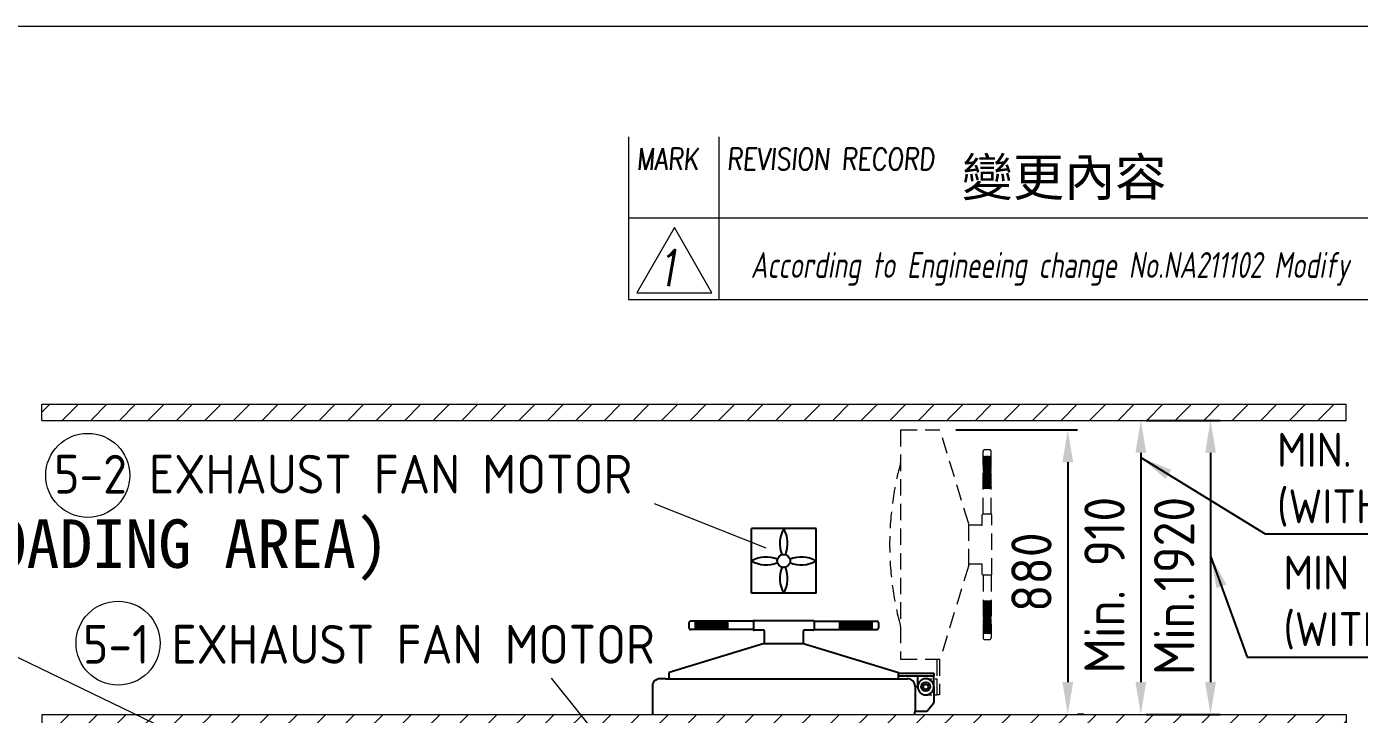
# Model space of a CAD drawing. Header units: millimetres. Extents: x 0 to 16408, y 0 to 11536.
# Drawn here: x 9972 to 14100, y 9407 to 11536 of the extents above; entities that cross this region are included whole.
import ezdxf

# ---------------------------------------------------------------- set-up
doc = ezdxf.new("R2010")
doc.units = ezdxf.units.MM
doc.header["$MEASUREMENT"] = 0
doc.linetypes.add('HIDDEN', pattern=[9.525, 6.35, -3.175])
doc.layers.get('0').update_dxf_attribs({"lineweight": 25})
for name, color, linetype, lineweight in [('D', 3, 'Continuous', 13), ('F', 7, 'Continuous', 15), ('H', 2, 'HIDDEN', 15), ('S', 4, 'Continuous', 15), ('T', 4, 'Continuous', 15)]:
    doc.layers.add(name, color=color, linetype=linetype, lineweight=lineweight)
doc.styles.get("Standard").update_dxf_attribs({"font": 'KAIU.TTF'})
doc.styles.add('STU25', font='isocp2.shx')
doc.styles.add('Text', font='romans.shx', dxfattribs={"width": 0.8, "oblique": 10})
doc.dimstyles.new('STU25', dxfattribs={"dimscale": 50, "dimtxt": 2.5, "dimasz": 2, "dimexe": 0.6, "dimexo": 1, "dimgap": 1, "dimtad": 1, "dimdsep": 46, "dimtxsty": 'STU25', "dimcen": 2, "dimazin": 2, "dimtfac": 1, "dimtmove": 0, "dimatfit": 3, "dimfxl": 0, "dimtolj": 1, "dimtzin": 0, "dimarcsym": 0})
doc.dimstyles.new('STU25$7', dxfattribs={"dimscale": 50, "dimtxt": 2.5, "dimasz": 2, "dimexe": 1.25, "dimexo": 0.625, "dimgap": 1, "dimtad": 0, "dimdec": 4, "dimdsep": 46, "dimtxsty": 'STU25', "dimcen": 2.5, "dimazin": 2, "dimtfac": 1, "dimtdec": 4, "dimtmove": 0, "dimatfit": 3, "dimfxl": 0, "dimtolj": 1, "dimtzin": 0, "dimarcsym": 0})

# ---------------------------------------------------------------- blocks, each defined once
blk = doc.blocks.new('*D9')
at = {"layer": 'D', "color": 0, "lineweight": -2}
for p, q in [((13439.4, 10317), (13668.7, 10317)), ((13638.7, 10217), (13638.7, 9507)), ((13439.4, 9407), (13668.7, 9407))]:
    blk.add_line(p, q, dxfattribs=at)
at = {"layer": 'D', "color": 0}
for points in [[(13655.4, 10217), (13622.1, 10217), (13638.7, 10317)], [(13622.1, 9507), (13655.4, 9507), (13638.7, 9407)]]:
    blk.add_solid(points, dxfattribs=at)
at = {"layer": 'Defpoints', "color": 0}
for p in [(13389.4, 10317), (13389.4, 9407), (13638.7, 9407)]:
    blk.add_point(p, dxfattribs=at)
at = {"layer": 'D', "color": 0, "insert": (13526.2, 9804.3), "char_height": 125, "attachment_point": 5, "rotation": 90, "style": 'STU25'}
blk.add_mtext('\\A1;{\\Fisocp2.shx;Min.1920}', dxfattribs=at)
blk = doc.blocks.new('*D10')
at = {"layer": 'D', "color": 0, "lineweight": -2}
for p, q in [((13439.4, 10317), (13452.9, 10317)), ((13422.9, 10217), (13422.9, 9507)), ((13439.4, 9407), (13452.9, 9407))]:
    blk.add_line(p, q, dxfattribs=at)
at = {"layer": 'D', "color": 0}
for points in [[(13439.6, 10217), (13406.3, 10217), (13422.9, 10317)], [(13406.3, 9507), (13439.6, 9507), (13422.9, 9407)]]:
    blk.add_solid(points, dxfattribs=at)
at = {"layer": 'Defpoints', "color": 0}
for p in [(13389.4, 10317), (13389.4, 9407), (13422.9, 9407)]:
    blk.add_point(p, dxfattribs=at)
at = {"layer": 'D', "color": 0, "insert": (13310.4, 9807), "char_height": 125, "attachment_point": 5, "rotation": 90, "style": 'STU25'}
blk.add_mtext('\\A1;{\\Fisocp2.shx;Min. 910}', dxfattribs=at)
blk = doc.blocks.new('*D17')
at = {"layer": 'D', "color": 0, "lineweight": -2}
for p, q in [((12849.8, 10287.3), (13226.7, 10287.3)), ((13196.7, 10187.3), (13196.7, 9507)), ((13246.7, 9407), (13226.7, 9407))]:
    blk.add_line(p, q, dxfattribs=at)
at = {"layer": 'D', "color": 0}
for points in [[(13213.4, 10187.3), (13180, 10187.3), (13196.7, 10287.3)], [(13180, 9507), (13213.4, 9507), (13196.7, 9407)]]:
    blk.add_solid(points, dxfattribs=at)
at = {"layer": 'Defpoints', "color": 0}
for p in [(12799.8, 10287.3), (13196.7, 9407), (13196.7, 9407)]:
    blk.add_point(p, dxfattribs=at)
at = {"layer": 'D', "color": 0, "insert": (13084.2, 9847.2), "char_height": 125, "attachment_point": 5, "rotation": 90, "style": 'STU25'}
blk.add_mtext('\\A1;880', dxfattribs=at)

msp = doc.modelspace()

# ---------------------------------------------------------------- hatches: boundary and pattern name
at = {"layer": 'H', "ltscale": 5}
h = msp.add_hatch(dxfattribs=at)
h.set_pattern_fill('ANSI31', color=256, scale=500, style=0)
h.set_pattern_definition([(45, (5319.3, 19784.58), (-44.19417, 44.19417), [])])
edge = h.paths.add_edge_path()
edge.add_line((10019.331, 10317.013), (14059.331, 10317.013))
edge.add_line((14059.331, 10317.013), (14059.331, 10367.013))
edge.add_line((10019.331, 10367.013), (14059.331, 10367.013))
edge.add_line((10019.331, 10317.013), (10019.331, 10367.013))
h = msp.add_hatch(dxfattribs=at)
h.set_pattern_fill('ANSI31', color=256, scale=500, style=0)
h.set_pattern_definition([(45, (-15263.21, -4557.44), (-44.19417, 44.19417), [])])
h.paths.add_polyline_path([(14059.331, 7857.013), (14059.331, 9407.013), (10019.331, 9407.013), (10019.331, 7857.013), (10069.331, 7857.013), (10069.331, 7907.013), (10069.331, 8457.013), (10069.331, 9357.013), (14009.331, 9357.013), (14009.331, 9281.057, -0.41421356), (14020.091, 9270.296, -0.41421356), (14009.331, 9259.535), (14009.331, 7907.013), (14009.331, 7857.013)])

# ---------------------------------------------------------------- linework, layer by layer
at = {"linetype": 'Continuous'}
for p, q in [((12416.831, 9982.013), (12216.831, 9982.013)), ((12216.831, 9782.013), (12216.831, 9982.013)), ((12416.831, 9782.013), (12416.831, 9982.013)), ((12416.831, 9782.013), (12216.831, 9782.013))]:
    msp.add_line(p, q, dxfattribs=at)
for p, q in [((12022.724, 9689.013), (12022.724, 9675.613)), ((12222.724, 9695.013), (12028.724, 9695.013)), ((12222.724, 9669.613), (12028.724, 9669.613)), ((12066.538, 9695.013), (12042.724, 9671.2)), ((12064.538, 9695.013), (12042.724, 9673.2)), ((12062.538, 9695.013), (12042.724, 9675.2)), ((12060.538, 9695.013), (12042.724, 9677.2)), ((12042.724, 9695.013), (12042.724, 9669.613)), ((12052.538, 9695.013), (12042.724, 9685.2)), ((12050.538, 9695.013), (12042.724, 9687.2)), ((12048.538, 9695.013), (12042.724, 9689.2)), ((12058.538, 9695.013), (12042.724, 9679.2)), ((12056.538, 9695.013), (12042.724, 9681.2)), ((12054.538, 9695.013), (12042.724, 9683.2)), ((12044.538, 9695.013), (12042.724, 9693.2)), ((12046.538, 9695.013), (12042.724, 9691.2)), ((12042.724, 9694.59), (12067.702, 9669.613)), ((12042.724, 9692.59), (12065.702, 9669.613)), ((12042.724, 9690.59), (12063.702, 9669.613)), ((12042.724, 9688.59), (12061.702, 9669.613)), ((12042.724, 9686.59), (12059.702, 9669.613)), ((12042.724, 9684.59), (12057.702, 9669.613)), ((12042.724, 9682.59), (12055.702, 9669.613)), ((12042.724, 9680.59), (12053.702, 9669.613)), ((12042.724, 9678.59), (12051.702, 9669.613)), ((12042.724, 9676.59), (12049.702, 9669.613)), ((12042.724, 9674.59), (12047.702, 9669.613)), ((12042.724, 9672.59), (12045.702, 9669.613)), ((12042.724, 9670.59), (12043.702, 9669.613)), ((12068.538, 9695.013), (12043.138, 9669.613)), ((12044.302, 9695.013), (12069.702, 9669.613)), ((12070.538, 9695.013), (12045.138, 9669.613)), ((12046.302, 9695.013), (12071.702, 9669.613)), ((12072.538, 9695.013), (12047.138, 9669.613)), ((12048.302, 9695.013), (12073.702, 9669.613)), ((12074.538, 9695.013), (12049.138, 9669.613)), ((12050.302, 9695.013), (12075.702, 9669.613)), ((12076.538, 9695.013), (12051.138, 9669.613)), ((12052.302, 9695.013), (12077.702, 9669.613)), ((12078.538, 9695.013), (12053.138, 9669.613)), ((12054.302, 9695.013), (12079.702, 9669.613)), ((12080.538, 9695.013), (12055.138, 9669.613)), ((12056.302, 9695.013), (12081.702, 9669.613)), ((12082.538, 9695.013), (12057.138, 9669.613)), ((12058.302, 9695.013), (12083.702, 9669.613)), ((12084.538, 9695.013), (12059.138, 9669.613)), ((12060.302, 9695.013), (12085.702, 9669.613)), ((12086.538, 9695.013), (12061.138, 9669.613)), ((12062.302, 9695.013), (12087.702, 9669.613)), ((12088.538, 9695.013), (12063.138, 9669.613)), ((12064.302, 9695.013), (12089.702, 9669.613)), ((12090.538, 9695.013), (12065.138, 9669.613)), ((12066.302, 9695.013), (12091.702, 9669.613)), ((12092.538, 9695.013), (12067.138, 9669.613)), ((12068.302, 9695.013), (12093.702, 9669.613)), ((12094.538, 9695.013), (12069.138, 9669.613)), ((12070.302, 9695.013), (12095.702, 9669.613)), ((12096.538, 9695.013), (12071.138, 9669.613)), ((12072.302, 9695.013), (12097.702, 9669.613)), ((12098.538, 9695.013), (12073.138, 9669.613)), ((12074.302, 9695.013), (12099.702, 9669.613)), ((12100.538, 9695.013), (12075.138, 9669.613)), ((12076.302, 9695.013), (12101.702, 9669.613)), ((12102.538, 9695.013), (12077.138, 9669.613)), ((12078.302, 9695.013), (12103.702, 9669.613)), ((12104.538, 9695.013), (12079.138, 9669.613)), ((12080.302, 9695.013), (12105.702, 9669.613)), ((12106.538, 9695.013), (12081.138, 9669.613)), ((12082.302, 9695.013), (12107.702, 9669.613)), ((12108.538, 9695.013), (12083.138, 9669.613)), ((12084.302, 9695.013), (12109.702, 9669.613)), ((12110.538, 9695.013), (12085.138, 9669.613)), ((12086.302, 9695.013), (12111.702, 9669.613)), ((12112.538, 9695.013), (12087.138, 9669.613)), ((12088.302, 9695.013), (12113.702, 9669.613)), ((12114.538, 9695.013), (12089.138, 9669.613)), ((12090.302, 9695.013), (12115.702, 9669.613)), ((12116.538, 9695.013), (12091.138, 9669.613)), ((12092.302, 9695.013), (12117.702, 9669.613)), ((12118.538, 9695.013), (12093.138, 9669.613)), ((12094.302, 9695.013), (12119.702, 9669.613)), ((12120.538, 9695.013), (12095.138, 9669.613)), ((12096.302, 9695.013), (12121.702, 9669.613)), ((12122.538, 9695.013), (12097.138, 9669.613)), ((12098.302, 9695.013), (12123.702, 9669.613)), ((12124.538, 9695.013), (12099.138, 9669.613)), ((12100.302, 9695.013), (12125.702, 9669.613)), ((12126.538, 9695.013), (12101.138, 9669.613)), ((12102.302, 9695.013), (12127.702, 9669.613)), ((12128.538, 9695.013), (12103.138, 9669.613)), ((12104.302, 9695.013), (12129.702, 9669.613)), ((12130.538, 9695.013), (12105.138, 9669.613)), ((12106.302, 9695.013), (12131.702, 9669.613)), ((12132.538, 9695.013), (12107.138, 9669.613)), ((12108.302, 9695.013), (12133.702, 9669.613)), ((12134.538, 9695.013), (12109.138, 9669.613)), ((12110.302, 9695.013), (12135.702, 9669.613)), ((12136.538, 9695.013), (12111.138, 9669.613)), ((12112.302, 9695.013), (12137.702, 9669.613)), ((12138.538, 9695.013), (12113.138, 9669.613)), ((12114.302, 9695.013), (12139.702, 9669.613)), ((12140.538, 9695.013), (12115.138, 9669.613)), ((12116.302, 9695.013), (12141.702, 9669.613)), ((12142.538, 9695.013), (12117.138, 9669.613)), ((12118.302, 9695.013), (12142.724, 9670.59)), ((12142.724, 9693.2), (12119.138, 9669.613)), ((12120.302, 9695.013), (12142.724, 9672.59)), ((12142.724, 9691.2), (12121.138, 9669.613)), ((12122.302, 9695.013), (12142.724, 9674.59)), ((12142.724, 9689.2), (12123.138, 9669.613)), ((12124.302, 9695.013), (12142.724, 9676.59)), ((12142.724, 9687.2), (12125.138, 9669.613)), ((12126.302, 9695.013), (12142.724, 9678.59)), ((12142.724, 9685.2), (12127.138, 9669.613)), ((12128.302, 9695.013), (12142.724, 9680.59)), ((12142.724, 9683.2), (12129.138, 9669.613)), ((12130.302, 9695.013), (12142.724, 9682.59)), ((12142.724, 9681.2), (12131.138, 9669.613)), ((12132.302, 9695.013), (12142.724, 9684.59)), ((12142.724, 9679.2), (12133.138, 9669.613)), ((12134.302, 9695.013), (12142.724, 9686.59)), ((12142.724, 9677.2), (12135.138, 9669.613)), ((12136.302, 9695.013), (12142.724, 9688.59)), ((12142.724, 9675.2), (12137.138, 9669.613)), ((12138.302, 9695.013), (12142.724, 9690.59)), ((12142.724, 9673.2), (12139.138, 9669.613)), ((12140.302, 9695.013), (12142.724, 9692.59)), ((12142.724, 9671.2), (12141.138, 9669.613)), ((12142.724, 9695.013), (12142.724, 9669.613)), ((12222.724, 9695.313), (12222.724, 9669.313)), ((12224.724, 9697.313), (12408.937, 9697.313)), ((12254.331, 9667.313), (12224.724, 9667.313)), ((12256.331, 9665.313), (12256.331, 9625.313)), ((12377.331, 9665.313), (12377.331, 9625.313)), ((12408.937, 9667.313), (12379.331, 9667.313)), ((12410.937, 9695.313), (12410.937, 9669.313)), ((12410.937, 9695.013), (12604.937, 9695.013)), ((12410.937, 9669.613), (12604.937, 9669.613)), ((12490.937, 9679.427), (12506.523, 9695.013)), ((12490.937, 9677.427), (12508.523, 9695.013)), ((12490.937, 9675.427), (12510.523, 9695.013)), ((12490.937, 9673.427), (12512.523, 9695.013)), ((12490.937, 9671.427), (12514.523, 9695.013)), ((12490.937, 9669.613), (12490.937, 9695.013)), ((12490.937, 9685.427), (12500.523, 9695.013)), ((12490.937, 9683.427), (12502.523, 9695.013)), ((12490.937, 9681.427), (12504.523, 9695.013)), ((12490.937, 9691.427), (12494.523, 9695.013)), ((12490.937, 9689.427), (12496.523, 9695.013)), ((12490.937, 9687.427), (12498.523, 9695.013)), ((12490.937, 9693.427), (12492.523, 9695.013)), ((12515.36, 9669.613), (12490.937, 9694.036)), ((12513.36, 9669.613), (12490.937, 9692.036)), ((12511.36, 9669.613), (12490.937, 9690.036)), ((12509.36, 9669.613), (12490.937, 9688.036)), ((12507.36, 9669.613), (12490.937, 9686.036)), ((12505.36, 9669.613), (12490.937, 9684.036)), ((12503.36, 9669.613), (12490.937, 9682.036)), ((12501.36, 9669.613), (12490.937, 9680.036)), ((12499.36, 9669.613), (12490.937, 9678.036)), ((12497.36, 9669.613), (12490.937, 9676.036)), ((12495.36, 9669.613), (12490.937, 9674.036)), ((12493.36, 9669.613), (12490.937, 9672.036)), ((12491.123, 9669.613), (12516.523, 9695.013)), ((12517.36, 9669.613), (12491.96, 9695.013)), ((12493.123, 9669.613), (12518.523, 9695.013)), ((12519.36, 9669.613), (12493.96, 9695.013)), ((12495.123, 9669.613), (12520.523, 9695.013)), ((12521.36, 9669.613), (12495.96, 9695.013)), ((12497.123, 9669.613), (12522.523, 9695.013)), ((12523.36, 9669.613), (12497.96, 9695.013)), ((12499.123, 9669.613), (12524.523, 9695.013)), ((12525.36, 9669.613), (12499.96, 9695.013)), ((12501.123, 9669.613), (12526.523, 9695.013)), ((12527.36, 9669.613), (12501.96, 9695.013)), ((12503.123, 9669.613), (12528.523, 9695.013)), ((12529.36, 9669.613), (12503.96, 9695.013)), ((12505.123, 9669.613), (12530.523, 9695.013)), ((12531.36, 9669.613), (12505.96, 9695.013)), ((12507.123, 9669.613), (12532.523, 9695.013)), ((12533.36, 9669.613), (12507.96, 9695.013)), ((12509.123, 9669.613), (12534.523, 9695.013)), ((12535.36, 9669.613), (12509.96, 9695.013)), ((12511.123, 9669.613), (12536.523, 9695.013)), ((12537.36, 9669.613), (12511.96, 9695.013)), ((12513.123, 9669.613), (12538.523, 9695.013)), ((12539.36, 9669.613), (12513.96, 9695.013)), ((12515.123, 9669.613), (12540.523, 9695.013)), ((12541.36, 9669.613), (12515.96, 9695.013)), ((12517.123, 9669.613), (12542.523, 9695.013)), ((12543.36, 9669.613), (12517.96, 9695.013)), ((12519.123, 9669.613), (12544.523, 9695.013)), ((12545.36, 9669.613), (12519.96, 9695.013)), ((12521.123, 9669.613), (12546.523, 9695.013)), ((12547.36, 9669.613), (12521.96, 9695.013)), ((12523.123, 9669.613), (12548.523, 9695.013)), ((12549.36, 9669.613), (12523.96, 9695.013)), ((12525.123, 9669.613), (12550.523, 9695.013)), ((12551.36, 9669.613), (12525.96, 9695.013)), ((12527.123, 9669.613), (12552.523, 9695.013)), ((12553.36, 9669.613), (12527.96, 9695.013)), ((12529.123, 9669.613), (12554.523, 9695.013)), ((12555.36, 9669.613), (12529.96, 9695.013)), ((12531.123, 9669.613), (12556.523, 9695.013)), ((12557.36, 9669.613), (12531.96, 9695.013)), ((12533.123, 9669.613), (12558.523, 9695.013)), ((12559.36, 9669.613), (12533.96, 9695.013)), ((12535.123, 9669.613), (12560.523, 9695.013)), ((12561.36, 9669.613), (12535.96, 9695.013)), ((12537.123, 9669.613), (12562.523, 9695.013)), ((12563.36, 9669.613), (12537.96, 9695.013)), ((12539.123, 9669.613), (12564.523, 9695.013)), ((12565.36, 9669.613), (12539.96, 9695.013)), ((12541.123, 9669.613), (12566.523, 9695.013)), ((12567.36, 9669.613), (12541.96, 9695.013)), ((12543.123, 9669.613), (12568.523, 9695.013)), ((12569.36, 9669.613), (12543.96, 9695.013)), ((12545.123, 9669.613), (12570.523, 9695.013)), ((12571.36, 9669.613), (12545.96, 9695.013)), ((12547.123, 9669.613), (12572.523, 9695.013)), ((12573.36, 9669.613), (12547.96, 9695.013)), ((12549.123, 9669.613), (12574.523, 9695.013)), ((12575.36, 9669.613), (12549.96, 9695.013)), ((12551.123, 9669.613), (12576.523, 9695.013)), ((12577.36, 9669.613), (12551.96, 9695.013)), ((12553.123, 9669.613), (12578.523, 9695.013)), ((12579.36, 9669.613), (12553.96, 9695.013)), ((12555.123, 9669.613), (12580.523, 9695.013)), ((12581.36, 9669.613), (12555.96, 9695.013)), ((12557.123, 9669.613), (12582.523, 9695.013)), ((12583.36, 9669.613), (12557.96, 9695.013)), ((12559.123, 9669.613), (12584.523, 9695.013)), ((12585.36, 9669.613), (12559.96, 9695.013)), ((12561.123, 9669.613), (12586.523, 9695.013)), ((12587.36, 9669.613), (12561.96, 9695.013)), ((12563.123, 9669.613), (12588.523, 9695.013)), ((12589.36, 9669.613), (12563.96, 9695.013)), ((12565.123, 9669.613), (12590.523, 9695.013)), ((12590.937, 9670.036), (12565.96, 9695.013)), ((12567.123, 9669.613), (12590.937, 9693.427)), ((12590.937, 9672.036), (12567.96, 9695.013)), ((12569.123, 9669.613), (12590.937, 9691.427)), ((12590.937, 9674.036), (12569.96, 9695.013)), ((12571.123, 9669.613), (12590.937, 9689.427)), ((12590.937, 9676.036), (12571.96, 9695.013)), ((12573.123, 9669.613), (12590.937, 9687.427)), ((12590.937, 9678.036), (12573.96, 9695.013)), ((12575.123, 9669.613), (12590.937, 9685.427)), ((12590.937, 9680.036), (12575.96, 9695.013)), ((12577.123, 9669.613), (12590.937, 9683.427)), ((12590.937, 9682.036), (12577.96, 9695.013)), ((12579.123, 9669.613), (12590.937, 9681.427)), ((12590.937, 9684.036), (12579.96, 9695.013)), ((12581.123, 9669.613), (12590.937, 9679.427)), ((12590.937, 9686.036), (12581.96, 9695.013)), ((12583.123, 9669.613), (12590.937, 9677.427)), ((12590.937, 9688.036), (12583.96, 9695.013)), ((12585.123, 9669.613), (12590.937, 9675.427)), ((12590.937, 9690.036), (12585.96, 9695.013)), ((12587.123, 9669.613), (12590.937, 9673.427)), ((12590.937, 9692.036), (12587.96, 9695.013)), ((12589.123, 9669.613), (12590.937, 9671.427)), ((12590.937, 9694.036), (12589.96, 9695.013)), ((12590.937, 9669.613), (12590.937, 9695.013)), ((12610.937, 9675.613), (12610.937, 9689.013)), ((12252.831, 9625.313), (11961.831, 9536.314)), ((12380.831, 9625.313), (12252.831, 9625.313)), ((12380.831, 9625.313), (12671.831, 9536.314)), ((11961.831, 9517.314), (11961.831, 9536.314)), ((12671.831, 9517.314), (12671.831, 9536.314)), ((11951.831, 9517.314), (11933.831, 9517.314)), ((11951.831, 9517.314), (12699.831, 9517.314)), ((12671.831, 9534.314), (12781.831, 9534.314)), ((12671.831, 9526.314), (12781.831, 9526.314)), ((12681.831, 9517.314), (12699.831, 9517.314)), ((12731.831, 9526.314), (12781.831, 9526.314)), ((12731.831, 9492.314), (12731.831, 9526.314)), ((12781.831, 9534.314), (12781.831, 9526.314)), ((12781.831, 9492.314), (12781.831, 9526.314)), ((11909.831, 9493.314), (11909.831, 9416.314)), ((12723.831, 9493.314), (12723.831, 9416.314)), ((12731.831, 9492.314), (12723.831, 9492.314)), ((12723.831, 9492.314), (12723.831, 9417.314)), ((12781.831, 9492.314), (12781.831, 9444.068)), ((12723.831, 9417.314), (12731.831, 9417.314)), ((12731.831, 9417.314), (12759.428, 9417.314)), ((12780.735, 9440.944), (12763.332, 9419.19))]:
    msp.add_line(p, q)
for centre, radius in [((12316.831, 9882.013), 20), ((12316.831, 9882.013), 20), ((12316.831, 9882.013), 20), ((12316.831, 9882.013), 20), ((12756.831, 9492.314), 14), ((12756.831, 9492.314), 8)]:
    msp.add_circle(centre, radius)
for centre, radius, start, end in [((12397.855, 9936.138), 93.11, 150.481802, 201.977032), ((12235.806, 9936.138), 93.11, 338.022968, 29.518198), ((12262.706, 9800.989), 93.11, 68.022968, 119.518198), ((12262.706, 9963.037), 93.11, 240.481802, 291.977032), ((12370.955, 9800.989), 93.11, 60.481802, 111.977032), ((12370.955, 9963.037), 93.11, 248.022968, 299.518198), ((12397.855, 9827.888), 93.11, 158.022968, 209.518198), ((12235.806, 9827.888), 93.11, 330.481802, 21.977032), ((12028.724, 9689.013), 6, 90, 180), ((12028.724, 9675.613), 6, 180, 270), ((12224.724, 9695.313), 2, 90, 180), ((12224.724, 9669.313), 2, 180, 270), ((12254.331, 9665.313), 2, 0, 90), ((12379.331, 9665.313), 2, 90, 180), ((12408.937, 9695.313), 2, 0, 90), ((12408.937, 9669.313), 2, 270, 0), ((12604.937, 9689.013), 6, 0, 90), ((12604.937, 9675.613), 6, 270, 0), ((11933.831, 9493.314), 24, 90, 180), ((12699.831, 9493.314), 24, 0, 90), ((12756.831, 9492.314), 25, 0, 180), ((12756.831, 9492.314), 25, 180, 0), ((11933.831, 9416.314), 24, 180, 202.801423), ((12699.831, 9416.314), 24, 337.198577, 0), ((12759.428, 9422.314), 5, 270, 321.340192), ((12776.831, 9444.068), 5, 321.340192, 0)]:
    msp.add_arc(centre, radius, start, end)
at = {"layer": 'D'}
for p, q in [((11915.614, 10059.566), (12261.639, 9922.177)), ((9917.376, 9596.801), (10491.213, 9319.258)), ((12257.696, 8695.048), (11597.871, 9519.118))]:
    msp.add_line(p, q, dxfattribs=at)
for centre in [(10161.033, 10146.909), (10254.898, 9627.424)]:
    msp.add_circle(centre, 130, dxfattribs=at)
at = {"layer": 'F'}
msp.add_line((11835.898, 11194.996), (11835.898, 10690.996), dxfattribs=at)
at = {"layer": 'F', "color": 7}
for p, q in [((12115.898, 11194.996), (12115.898, 10690.996)), ((16066.996, 10942.996), (11835.898, 10942.996)), ((11835.898, 10690.996), (16066.996, 10690.996))]:
    msp.add_line(p, q, dxfattribs=at)
at = {"layer": 'F', "color": 6}
msp.add_lwpolyline([(0, 11536), (0, 0), (16408, 0), (16408, 11536)], close=True, dxfattribs=at)
at = {"layer": 'F', "color": 7}
msp.add_lwpolyline([(11978.034, 10913.858), (11861.69, 10712.344), (12094.378, 10712.344)], close=True, dxfattribs=at)
at = {"layer": 'H', "ltscale": 8}
for p, q in [((12678.831, 10287.314), (12678.831, 9577.314)), ((12678.831, 10287.314), (12799.831, 10287.314)), ((12800.827, 10287.401), (12799.831, 10287.314)), ((12889.826, 9996.314), (12800.827, 10287.401)), ((12934.131, 10026.42), (12934.131, 10220.42)), ((12959.108, 10206.42), (12934.131, 10181.443)), ((12957.108, 10206.42), (12934.131, 10183.443)), ((12949.108, 10206.42), (12934.131, 10191.443)), ((12951.108, 10206.42), (12934.131, 10189.443)), ((12953.108, 10206.42), (12934.131, 10187.443)), ((12955.108, 10206.42), (12934.131, 10185.443)), ((12947.108, 10206.42), (12934.131, 10193.443)), ((12959.531, 10180.607), (12934.131, 10206.007)), ((12959.531, 10204.843), (12934.131, 10179.443)), ((12959.531, 10178.607), (12934.131, 10204.007)), ((12959.531, 10202.843), (12934.131, 10177.443)), ((12959.531, 10176.607), (12934.131, 10202.007)), ((12959.531, 10200.843), (12934.131, 10175.443)), ((12959.531, 10174.607), (12934.131, 10200.007)), ((12959.531, 10198.843), (12934.131, 10173.443)), ((12959.531, 10172.607), (12934.131, 10198.007)), ((12959.531, 10196.843), (12934.131, 10171.443)), ((12959.531, 10182.607), (12935.717, 10206.42)), ((12959.531, 10184.607), (12937.717, 10206.42)), ((12959.531, 10186.607), (12939.717, 10206.42)), ((12940.131, 10226.42), (12953.531, 10226.42)), ((12959.531, 10188.607), (12941.717, 10206.42)), ((12959.531, 10190.607), (12943.717, 10206.42)), ((12959.531, 10192.607), (12945.717, 10206.42)), ((12959.531, 10194.607), (12947.717, 10206.42)), ((12959.531, 10026.42), (12959.531, 10220.42)), ((12959.531, 10170.607), (12934.131, 10196.007)), ((12959.531, 10194.843), (12934.131, 10169.443)), ((12959.531, 10168.607), (12934.131, 10194.007)), ((12959.531, 10192.843), (12934.131, 10167.443)), ((12959.531, 10166.607), (12934.131, 10192.007)), ((12959.531, 10190.843), (12934.131, 10165.443)), ((12959.531, 10164.607), (12934.131, 10190.007)), ((12959.531, 10188.843), (12934.131, 10163.443)), ((12959.531, 10162.607), (12934.131, 10188.007)), ((12959.531, 10186.843), (12934.131, 10161.443)), ((12959.531, 10160.607), (12934.131, 10186.007)), ((12959.531, 10184.843), (12934.131, 10159.443)), ((12959.531, 10158.607), (12934.131, 10184.007)), ((12959.531, 10182.843), (12934.131, 10157.443)), ((12959.531, 10156.607), (12934.131, 10182.007)), ((12959.531, 10180.843), (12934.131, 10155.443)), ((12959.531, 10154.607), (12934.131, 10180.007)), ((12959.531, 10178.843), (12934.131, 10153.443)), ((12959.531, 10152.607), (12934.131, 10178.007)), ((12959.531, 10176.843), (12934.131, 10151.443)), ((12959.531, 10150.607), (12934.131, 10176.007)), ((12959.531, 10174.843), (12934.131, 10149.443)), ((12959.531, 10148.607), (12934.131, 10174.007)), ((12959.531, 10172.843), (12934.131, 10147.443)), ((12959.531, 10146.607), (12934.131, 10172.007)), ((12959.531, 10170.843), (12934.131, 10145.443)), ((12959.531, 10144.607), (12934.131, 10170.007)), ((12959.531, 10168.843), (12934.131, 10143.443)), ((12959.531, 10142.607), (12934.131, 10168.007)), ((12959.531, 10166.843), (12934.131, 10141.443)), ((12959.531, 10140.607), (12934.131, 10166.007)), ((12959.531, 10164.843), (12934.131, 10139.443)), ((12959.531, 10138.607), (12934.131, 10164.007)), ((12959.531, 10162.843), (12934.131, 10137.443)), ((12959.531, 10136.607), (12934.131, 10162.007)), ((12959.531, 10160.843), (12934.131, 10135.443)), ((12959.531, 10134.607), (12934.131, 10160.007)), ((12959.531, 10158.843), (12934.131, 10133.443)), ((12959.531, 10132.607), (12934.131, 10158.007)), ((12959.531, 10156.843), (12934.131, 10131.443)), ((12959.531, 10130.607), (12934.131, 10156.007)), ((12959.531, 10154.843), (12934.131, 10129.443)), ((12959.531, 10128.607), (12934.131, 10154.007)), ((12959.531, 10152.843), (12934.131, 10127.443)), ((12959.531, 10126.607), (12934.131, 10152.007)), ((12959.531, 10150.843), (12934.131, 10125.443)), ((12959.531, 10124.607), (12934.131, 10150.007)), ((12959.531, 10148.843), (12934.131, 10123.443)), ((12959.531, 10122.607), (12934.131, 10148.007)), ((12959.531, 10146.843), (12934.131, 10121.443)), ((12959.531, 10120.607), (12934.131, 10146.007)), ((12959.531, 10144.843), (12934.131, 10119.443)), ((12959.531, 10118.607), (12934.131, 10144.007)), ((12959.531, 10142.843), (12934.131, 10117.443)), ((12959.531, 10116.607), (12934.131, 10142.007)), ((12959.531, 10140.843), (12934.131, 10115.443)), ((12959.531, 10114.607), (12934.131, 10140.007)), ((12959.531, 10138.843), (12934.131, 10113.443)), ((12959.531, 10112.607), (12934.131, 10138.007)), ((12959.531, 10136.843), (12934.131, 10111.443)), ((12959.531, 10110.607), (12934.131, 10136.007)), ((12959.531, 10134.843), (12934.131, 10109.443)), ((12959.531, 10108.607), (12934.131, 10134.007)), ((12959.531, 10132.843), (12934.131, 10107.443)), ((12959.531, 10106.607), (12934.131, 10132.007)), ((12957.717, 10106.42), (12934.131, 10130.007)), ((12955.717, 10106.42), (12934.131, 10128.007)), ((12953.717, 10106.42), (12934.131, 10126.007)), ((12951.717, 10106.42), (12934.131, 10124.007)), ((12949.717, 10106.42), (12934.131, 10122.007)), ((12947.717, 10106.42), (12934.131, 10120.007)), ((12945.717, 10106.42), (12934.131, 10118.007)), ((12943.717, 10106.42), (12934.131, 10116.007)), ((12941.717, 10106.42), (12934.131, 10114.007)), ((12959.531, 10130.843), (12935.108, 10106.42)), ((12959.531, 10128.843), (12937.108, 10106.42)), ((12959.531, 10126.843), (12939.108, 10106.42)), ((12959.531, 10124.843), (12941.108, 10106.42)), ((12959.531, 10122.843), (12943.108, 10106.42)), ((12959.531, 10120.843), (12945.108, 10106.42)), ((12959.531, 10118.843), (12947.108, 10106.42)), ((12959.531, 10116.843), (12949.108, 10106.42)), ((12959.531, 10114.843), (12951.108, 10106.42)), ((12939.717, 10106.42), (12934.131, 10112.007)), ((12937.717, 10106.42), (12934.131, 10110.007)), ((12935.717, 10106.42), (12934.131, 10108.007)), ((12959.531, 10106.42), (12934.131, 10106.42)), ((12959.531, 10112.843), (12953.108, 10106.42)), ((12959.531, 10110.843), (12955.108, 10106.42)), ((12959.531, 10108.843), (12957.108, 10106.42)), ((12889.826, 9868.314), (12889.826, 9996.314)), ((12929.831, 9992.814), (12889.831, 9992.814)), ((12931.831, 9994.814), (12931.831, 10024.42)), ((12959.831, 10026.42), (12933.831, 10026.42)), ((12961.831, 9840.208), (12961.831, 10024.42)), ((12889.826, 9868.314), (12800.827, 9577.401)), ((12929.831, 9871.814), (12889.831, 9871.814)), ((12931.831, 9840.208), (12931.831, 9869.814)), ((12959.831, 9838.208), (12933.831, 9838.208)), ((12934.131, 9838.208), (12934.131, 9644.208)), ((12959.531, 9838.208), (12959.531, 9644.208)), ((12934.131, 9758.208), (12959.531, 9758.208)), ((12934.131, 9733.785), (12958.553, 9758.208)), ((12934.131, 9735.785), (12956.553, 9758.208)), ((12934.131, 9737.785), (12954.553, 9758.208)), ((12934.131, 9739.785), (12952.553, 9758.208)), ((12934.131, 9741.785), (12950.553, 9758.208)), ((12934.131, 9743.785), (12948.553, 9758.208)), ((12934.131, 9755.785), (12936.553, 9758.208)), ((12934.131, 9745.785), (12946.553, 9758.208)), ((12934.131, 9747.785), (12944.553, 9758.208)), ((12934.131, 9749.785), (12942.553, 9758.208)), ((12934.131, 9751.785), (12940.553, 9758.208)), ((12934.131, 9753.785), (12938.553, 9758.208)), ((12934.131, 9758.021), (12959.531, 9732.621)), ((12934.131, 9731.785), (12959.531, 9757.185)), ((12934.131, 9756.021), (12959.531, 9730.621)), ((12934.131, 9729.785), (12959.531, 9755.185)), ((12934.131, 9754.021), (12959.531, 9728.621)), ((12934.131, 9727.785), (12959.531, 9753.185)), ((12934.131, 9752.021), (12959.531, 9726.621)), ((12934.131, 9725.785), (12959.531, 9751.185)), ((12934.131, 9750.021), (12959.531, 9724.621)), ((12934.131, 9723.785), (12959.531, 9749.185)), ((12934.131, 9748.021), (12959.531, 9722.621)), ((12934.131, 9721.785), (12959.531, 9747.185)), ((12934.131, 9746.021), (12959.531, 9720.621)), ((12934.131, 9719.785), (12959.531, 9745.185)), ((12934.131, 9744.021), (12959.531, 9718.621)), ((12934.131, 9717.785), (12959.531, 9743.185)), ((12934.131, 9742.021), (12959.531, 9716.621)), ((12935.944, 9758.208), (12959.531, 9734.621)), ((12937.944, 9758.208), (12959.531, 9736.621)), ((12939.944, 9758.208), (12959.531, 9738.621)), ((12941.944, 9758.208), (12959.531, 9740.621)), ((12943.944, 9758.208), (12959.531, 9742.621)), ((12945.944, 9758.208), (12959.531, 9744.621)), ((12947.944, 9758.208), (12959.531, 9746.621)), ((12949.944, 9758.208), (12959.531, 9748.621)), ((12951.944, 9758.208), (12959.531, 9750.621)), ((12953.944, 9758.208), (12959.531, 9752.621)), ((12955.944, 9758.208), (12959.531, 9754.621)), ((12957.944, 9758.208), (12959.531, 9756.621)), ((12934.131, 9715.785), (12959.531, 9741.185)), ((12934.131, 9740.021), (12959.531, 9714.621)), ((12934.131, 9713.785), (12959.531, 9739.185)), ((12934.131, 9738.021), (12959.531, 9712.621)), ((12934.131, 9711.785), (12959.531, 9737.185)), ((12934.131, 9736.021), (12959.531, 9710.621)), ((12934.131, 9709.785), (12959.531, 9735.185)), ((12934.131, 9734.021), (12959.531, 9708.621)), ((12934.131, 9707.785), (12959.531, 9733.185)), ((12934.131, 9732.021), (12959.531, 9706.621)), ((12934.131, 9705.785), (12959.531, 9731.185)), ((12934.131, 9730.021), (12959.531, 9704.621)), ((12934.131, 9703.785), (12959.531, 9729.185)), ((12934.131, 9728.021), (12959.531, 9702.621)), ((12934.131, 9701.785), (12959.531, 9727.185)), ((12934.131, 9726.021), (12959.531, 9700.621)), ((12934.131, 9699.785), (12959.531, 9725.185)), ((12934.131, 9724.021), (12959.531, 9698.621)), ((12934.131, 9697.785), (12959.531, 9723.185)), ((12934.131, 9722.021), (12959.531, 9696.621)), ((12934.131, 9695.785), (12959.531, 9721.185)), ((12934.131, 9720.021), (12959.531, 9694.621)), ((12934.131, 9693.785), (12959.531, 9719.185)), ((12934.131, 9718.021), (12959.531, 9692.621)), ((12934.131, 9691.785), (12959.531, 9717.185)), ((12934.131, 9716.021), (12959.531, 9690.621)), ((12934.131, 9689.785), (12959.531, 9715.185)), ((12934.131, 9714.021), (12959.531, 9688.621)), ((12934.131, 9687.785), (12959.531, 9713.185)), ((12934.131, 9712.021), (12959.531, 9686.621)), ((12934.131, 9685.785), (12959.531, 9711.185)), ((12934.131, 9710.021), (12959.531, 9684.621)), ((12934.131, 9683.785), (12959.531, 9709.185)), ((12934.131, 9708.021), (12959.531, 9682.621)), ((12934.131, 9681.785), (12959.531, 9707.185)), ((12934.131, 9706.021), (12959.531, 9680.621)), ((12934.131, 9679.785), (12959.531, 9705.185)), ((12934.131, 9704.021), (12959.531, 9678.621)), ((12934.131, 9677.785), (12959.531, 9703.185)), ((12934.131, 9702.021), (12959.531, 9676.621)), ((12934.131, 9675.785), (12959.531, 9701.185)), ((12934.131, 9700.021), (12959.531, 9674.621)), ((12934.131, 9673.785), (12959.531, 9699.185)), ((12934.131, 9698.021), (12959.531, 9672.621)), ((12934.131, 9671.785), (12959.531, 9697.185)), ((12934.131, 9696.021), (12959.531, 9670.621)), ((12934.131, 9669.785), (12959.531, 9695.185)), ((12934.131, 9694.021), (12959.531, 9668.621)), ((12934.131, 9667.785), (12959.531, 9693.185)), ((12934.131, 9692.021), (12959.531, 9666.621)), ((12934.131, 9665.785), (12959.531, 9691.185)), ((12934.131, 9690.021), (12959.531, 9664.621)), ((12934.131, 9663.785), (12959.531, 9689.185)), ((12934.131, 9688.021), (12959.531, 9662.621)), ((12934.131, 9661.785), (12959.531, 9687.185)), ((12934.131, 9686.021), (12959.531, 9660.621)), ((12934.131, 9659.785), (12959.531, 9685.185)), ((12934.131, 9684.021), (12959.531, 9658.621)), ((12934.131, 9682.021), (12957.944, 9658.208)), ((12934.131, 9680.021), (12955.944, 9658.208)), ((12934.131, 9678.021), (12953.944, 9658.208)), ((12934.131, 9676.021), (12951.944, 9658.208)), ((12934.131, 9674.021), (12949.944, 9658.208)), ((12934.131, 9672.021), (12947.944, 9658.208)), ((12934.131, 9670.021), (12945.944, 9658.208)), ((12934.131, 9668.021), (12943.944, 9658.208)), ((12934.131, 9666.021), (12941.944, 9658.208)), ((12934.131, 9664.021), (12939.944, 9658.208)), ((12934.131, 9662.021), (12937.944, 9658.208)), ((12934.131, 9660.021), (12935.944, 9658.208)), ((12934.553, 9658.208), (12959.531, 9683.185)), ((12936.553, 9658.208), (12959.531, 9681.185)), ((12938.553, 9658.208), (12959.531, 9679.185)), ((12940.553, 9658.208), (12959.531, 9677.185)), ((12942.553, 9658.208), (12959.531, 9675.185)), ((12944.553, 9658.208), (12959.531, 9673.185)), ((12946.553, 9658.208), (12959.531, 9671.185)), ((12948.553, 9658.208), (12959.531, 9669.185)), ((12950.553, 9658.208), (12959.531, 9667.185)), ((12952.553, 9658.208), (12959.531, 9665.185)), ((12954.553, 9658.208), (12959.531, 9663.185)), ((12956.553, 9658.208), (12959.531, 9661.185)), ((12934.131, 9658.208), (12959.531, 9658.208)), ((12940.131, 9638.208), (12953.531, 9638.208)), ((12958.553, 9658.208), (12959.531, 9659.185)), ((12678.831, 9577.314), (12799.831, 9577.314)), ((12790.831, 9577.314), (12790.831, 9467.314)), ((12798.831, 9577.314), (12798.831, 9467.314)), ((12799.831, 9577.314), (12800.827, 9577.401))]:
    msp.add_line(p, q, dxfattribs=at)
at = {"layer": 'H', "ltscale": 3}
for p, q in [((12756.831, 9517.314), (12790.831, 9517.314)), ((12790.831, 9517.314), (12790.831, 9467.314)), ((12756.831, 9467.314), (12790.831, 9467.314)), ((12798.831, 9467.314), (12790.831, 9467.314))]:
    msp.add_line(p, q, dxfattribs=at)
at = {"layer": 'H', "ltscale": 8}
for centre, radius, start, end in [((12940.131, 10220.42), 6, 90, 180), ((12953.531, 10220.42), 6, 0, 90), ((13608.443, 9932.314), 963.612, 164.854641, 195.145359), ((12496.831, 10233.194), 188, 344.854641, 345.485697), ((12929.831, 9994.814), 2, 270, 0), ((12933.831, 10024.42), 2, 90, 180), ((12959.831, 10024.42), 2, 0, 90), ((12929.831, 9869.814), 2, 0, 90), ((12933.831, 9840.208), 2, 180, 270), ((12959.831, 9840.208), 2, 270, 0), ((12496.831, 9631.434), 188, 14.514303, 15.145359), ((12940.131, 9644.208), 6, 180, 270), ((12953.531, 9644.208), 6, 270, 0)]:
    msp.add_arc(centre, radius, start, end, dxfattribs=at)
at = {"layer": 'H', "ltscale": 3}
msp.add_arc((12756.831, 9492.314), 25, 90, 270, dxfattribs=at)
at = {"layer": 'S', "linetype": 'Continuous'}
for p, q in [((10019.331, 10367.013), (14059.331, 10367.013)), ((10019.331, 10317.013), (10019.331, 10367.013)), ((14059.331, 10317.013), (14059.331, 10367.013)), ((10019.331, 10317.013), (14059.331, 10317.013)), ((10019.331, 9407.013), (10019.331, 7857.013)), ((10019.331, 9407.013), (14059.331, 9407.013)), ((14059.331, 9407.013), (14059.331, 7857.013))]:
    msp.add_line(p, q, dxfattribs=at)
at = {"layer": 'S'}
msp.add_line((12671.507, 9535.134), (12671.744, 9536.31), dxfattribs=at)

# ---------------------------------------------------------------- texts
at = {"layer": 'D', "color": 11, "attachment_point": 1}
for s, insert, char_height in [('{\\Fisocp2.shx;\\C3;MIN. SPACE \\P(WITHOUT LOAD TROLLEY)}', (13844.835, 10278.526), 105), ('{\\C3;(UNLOADING AREA)}', (9461.078, 10010.56), 150), ('{\\Fisocp2.shx;\\C3;MIN SPACE \\P(WITH LOAD TROLLEY)}', (13864.761, 9898.271), 105)]:
    msp.add_mtext(s, dxfattribs=dict(at, insert=insert, char_height=char_height))
at = {"layer": 'D', "color": 11, "char_height": 120, "attachment_point": 1, "style": 'STU25'}
for s, insert in [('{\\C3;5-2 EXHAUST FAN MOTOR}', (10056.911, 10210.533)), ('{\\C3;5-1 EXHAUST FAN MOTOR}', (10146.318, 9683.768))]:
    msp.add_mtext(s, dxfattribs=dict(at, insert=insert))
at = {"layer": 'F', "color": 1, "lineweight": 15, "style": 'Text', "oblique": 5, "width": 0.8}
for s, p in [('MARK', (11860.665, 11092.35)), ('REVISION RECORD', (12140.665, 11092.35))]:
    msp.add_text(s, height=67.2, dxfattribs=at).set_placement(p)
at = {"layer": 'F', "lineweight": -3}
msp.add_text('變更內容', height=116.2416, dxfattribs=at).set_placement((12867.959, 11012.102))
at = {"layer": 'T', "lineweight": 20, "style": 'Text', "oblique": 10, "width": 0.8}
msp.add_text('1', height=112, dxfattribs=at).set_placement((11917.722, 10732.309))
at = {"layer": 'T', "linetype": 'Continuous', "lineweight": 20, "insert": (12214.44, 10838.132), "char_height": 80, "attachment_point": 1, "style": 'Text'}
msp.add_mtext('{\\Fisocp2.shx|c136;According to Engineeing change No.NA211102 Modify}', dxfattribs=at)

# ---------------------------------------------------------------- dimensions: what is measured, and where the dimension line sits
at = {"layer": 'D'}
dim = msp.add_linear_dim(base=(13196.714, 9407.013), p1=(12799.831, 10287.314), p2=(13196.714, 9407.013), angle=90, dimstyle='STU25', override={"dimdec": 0}, dxfattribs=at)
dim.commit()
dim.dimension.update_dxf_attribs({"geometry": '*D17', "text_midpoint": (13084.214, 9847.164)})
for base, text, picture, middle in [((13422.927, 9407.013), '{\\Fisocp2.shx;Min. <>}', '*D10', (13422.927, 9807.013)), ((13638.744, 9407.013), '{\\Fisocp2.shx;Min.1920}', '*D9', (13638.744, 9804.34))]:
    dim = msp.add_linear_dim(base=base, p1=(13389.37, 10317.013), p2=(13389.37, 9407.013), angle=90, text=text, dimstyle='STU25', dxfattribs=at)
    dim.commit()
    dim.dimension.update_dxf_attribs({"geometry": picture, "text_midpoint": middle, "dimtype": 160})

# ---------------------------------------------------------------- leaders
for points in [[(13422.927, 10202.098), (13808.268, 9965.87), (15572.88, 9965.87)], [(13638.744, 9897.074), (13752.035, 9583.9), (15299.627, 9583.9)]]:
    msp.add_leader(points, dimstyle='STU25$7', override={"dimgap": 1, "dimtad": 0}, dxfattribs=at)

doc.saveas('drawing.dxf')
